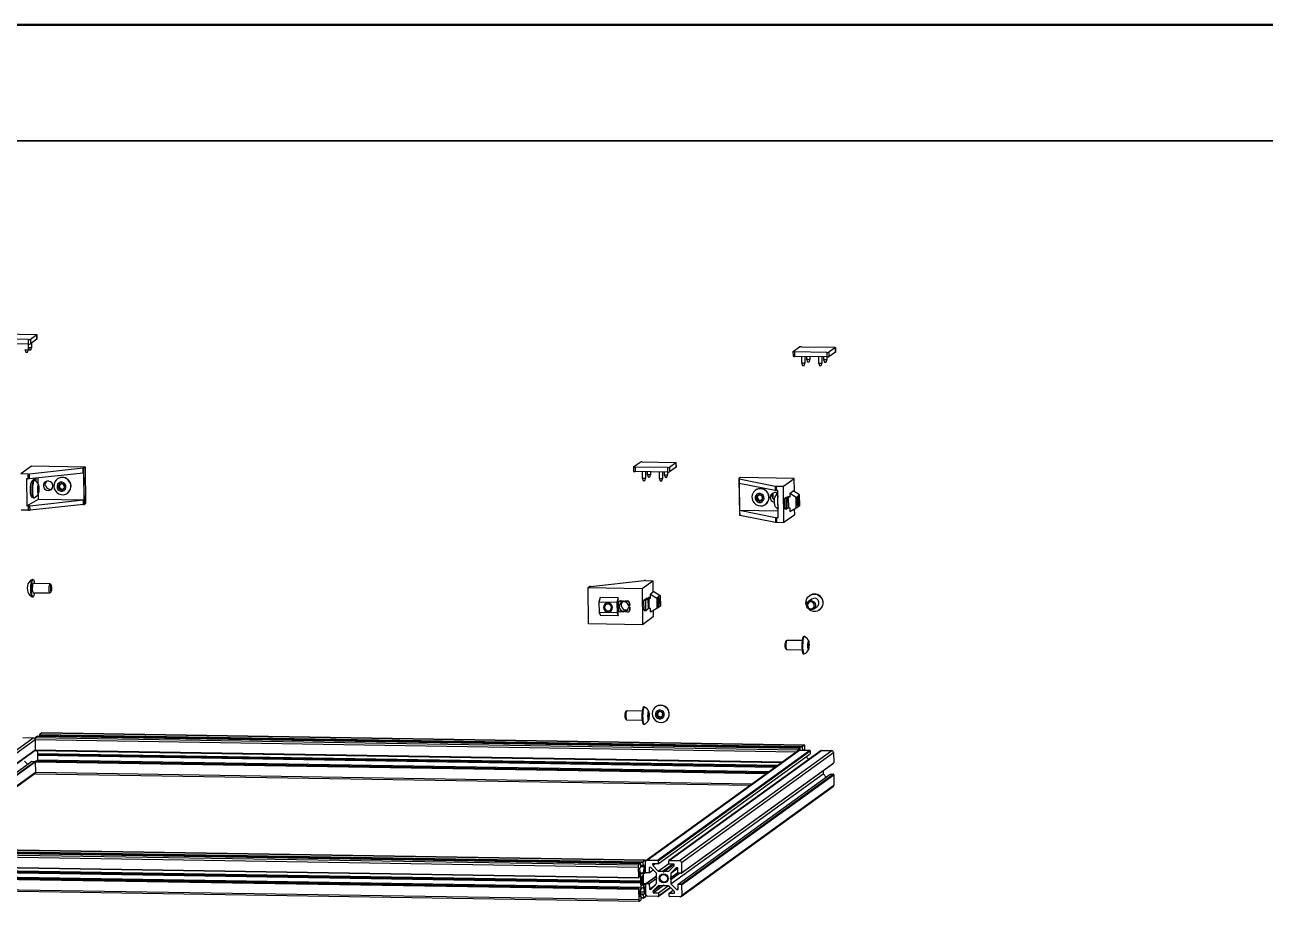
# Model space of a CAD drawing. Header units: millimetres. Extents: x 0 to 279, y 0 to 216.
# Drawn here: x 136.8 to 204.5, y 168 to 215.9 of the extents above; entities that cross this region are included whole.
import ezdxf

# ---------------------------------------------------------------- set-up
doc = ezdxf.new("R2010")
doc.units = ezdxf.units.MM
doc.layers.add('PAGE_BORDER', color=7, linetype='Continuous')

msp = doc.modelspace()

# ---------------------------------------------------------------- linework, layer by layer
at = {"color": 7, "linetype": 'Continuous', "lineweight": 50}
msp.add_line((0, 215.9), (279.4, 215.9), dxfattribs=at)
at = {"color": 7, "linetype": 'Continuous', "lineweight": 25}
for p, q in [((136.936, 198.69), (135.171, 198.718)), ((135.562, 199.001), (137.327, 198.973)), ((136.936, 198.69), (136.939, 198.442)), ((137.406, 198.957), (137.053, 198.702)), ((137.053, 198.702), (137.056, 198.455)), ((137.409, 198.71), (137.056, 198.455)), ((137.406, 198.957), (137.409, 198.71)), ((137.411, 198.712), (137.408, 198.96)), ((136.939, 198.442), (135.174, 198.471)), ((136.75, 198.142), (136.802, 197.994)), ((136.902, 197.995), (136.95, 198.144)), ((136.95, 198.145), (136.946, 198.442)), ((136.949, 198.24), (136.988, 198.129)), ((137.088, 198.13), (137.136, 198.279)), ((137.136, 198.279), (137.133, 198.51)), ((178.726, 198.031), (178.729, 197.783)), ((178.728, 198.034), (179.08, 198.288)), ((180.571, 197.99), (178.806, 198.018)), ((178.806, 198.018), (178.81, 197.77)), ((179.198, 198.301), (180.963, 198.273)), ((180.571, 197.99), (180.575, 197.742)), ((181.041, 198.257), (180.689, 198.002)), ((180.689, 198.002), (180.692, 197.755)), ((181.045, 198.009), (180.692, 197.755)), ((181.041, 198.257), (181.045, 198.009)), ((181.046, 198.012), (181.043, 198.26)), ((180.575, 197.742), (178.81, 197.77)), ((179.186, 197.764), (179.19, 197.429)), ((179.19, 197.428), (179.242, 197.281)), ((179.342, 197.282), (179.39, 197.431)), ((179.39, 197.431), (179.386, 197.761)), ((179.462, 197.76), (179.464, 197.627)), ((179.464, 197.626), (179.516, 197.479)), ((179.616, 197.48), (179.664, 197.629)), ((179.664, 197.63), (179.662, 197.757)), ((180.117, 197.749), (180.121, 197.414)), ((180.121, 197.413), (180.173, 197.266)), ((180.273, 197.267), (180.321, 197.416)), ((180.321, 197.416), (180.317, 197.746)), ((180.394, 197.745), (180.395, 197.612)), ((180.395, 197.611), (180.447, 197.464)), ((180.547, 197.465), (180.595, 197.614)), ((180.595, 197.615), (180.594, 197.742)), ((170.018, 191.736), (170.371, 191.991)), ((170.488, 192.003), (172.253, 191.975)), ((172.332, 191.959), (171.979, 191.704)), ((172.332, 191.959), (172.335, 191.712)), ((172.337, 191.715), (172.334, 191.962)), ((137.12, 191.767), (136.533, 191.343)), ((136.934, 191.336), (136.533, 191.343)), ((136.937, 191.089), (136.934, 191.336)), ((139.94, 191.653), (137.009, 191.339)), ((137.012, 191.092), (137.009, 191.339)), ((137.012, 191.092), (139.943, 191.405)), ((140.062, 191.72), (137.12, 191.767)), ((137.485, 190.796), (137.481, 191.142)), ((139.943, 191.405), (139.94, 191.653)), ((139.987, 189.925), (139.968, 191.409)), ((140.062, 191.72), (139.982, 191.662)), ((140.007, 189.683), (139.982, 191.662)), ((140.087, 189.741), (140.062, 191.72)), ((170.016, 191.733), (170.019, 191.486)), ((171.862, 191.692), (170.097, 191.72)), ((170.097, 191.72), (170.1, 191.473)), ((171.865, 191.444), (170.1, 191.473)), ((170.476, 191.467), (170.48, 191.131)), ((170.68, 191.134), (170.676, 191.464)), ((170.752, 191.462), (170.754, 191.329)), ((170.754, 191.329), (170.806, 191.181)), ((170.906, 191.182), (170.954, 191.331)), ((170.954, 191.332), (170.952, 191.459)), ((171.407, 191.452), (171.412, 191.116)), ((171.612, 191.119), (171.607, 191.449)), ((171.684, 191.447), (171.686, 191.314)), ((171.686, 191.314), (171.737, 191.166)), ((171.837, 191.167), (171.885, 191.316)), ((171.862, 191.692), (171.865, 191.444)), ((171.886, 191.317), (171.884, 191.444)), ((171.979, 191.704), (171.982, 191.457)), ((172.335, 191.712), (171.982, 191.457)), ((175.853, 191.146), (175.773, 191.088)), ((178.795, 191.099), (175.853, 191.146)), ((136.847, 191.09), (136.865, 189.606)), ((136.847, 191.09), (136.937, 191.089)), ((137.296, 191.122), (137.134, 190.952)), ((137.27, 190.99), (137.229, 190.991)), ((137.338, 191.127), (137.236, 190.991)), ((137.365, 190.932), (137.362, 191.129)), ((137.458, 190.47), (137.524, 190.468)), ((137.47, 190.636), (137.517, 190.635)), ((137.878, 190.731), (137.856, 190.731)), ((137.877, 190.83), (137.858, 190.815)), ((137.878, 190.731), (137.859, 190.716)), ((138.087, 190.519), (138.068, 190.505)), ((138.087, 190.502), (138.087, 190.519)), ((138.185, 190.518), (138.166, 190.504)), ((138.531, 191.071), (138.523, 191.065)), ((138.625, 190.703), (138.588, 190.676)), ((138.707, 190.806), (138.625, 190.703)), ((138.625, 190.703), (138.689, 190.542)), ((138.689, 190.542), (138.651, 190.515)), ((138.689, 190.542), (138.857, 190.513)), ((170.48, 191.13), (170.532, 190.983)), ((170.632, 190.984), (170.68, 191.133)), ((171.412, 191.116), (171.463, 190.968)), ((171.563, 190.969), (171.611, 191.118)), ((175.771, 191.085), (175.796, 189.106)), ((175.777, 190.835), (175.796, 189.35)), ((175.788, 191.078), (177.744, 190.686)), ((175.788, 191.078), (175.791, 190.83)), ((177.747, 190.438), (175.791, 190.83)), ((176.676, 190.458), (176.668, 190.453)), ((177.744, 190.686), (177.747, 190.438)), ((177.807, 190.681), (177.81, 190.433)), ((177.807, 190.681), (178.208, 190.674)), ((178.208, 190.674), (178.795, 191.099)), ((178.233, 188.695), (178.208, 190.674)), ((178.804, 190.379), (178.795, 191.099)), ((136.865, 189.606), (137.495, 189.964)), ((137.031, 189.607), (139.961, 189.921)), ((137.142, 190.067), (137.185, 190.066)), ((137.214, 190.041), (137.255, 190.04)), ((137.329, 190.08), (137.375, 190.085)), ((137.375, 190.085), (137.375, 190.114)), ((137.475, 190.355), (137.498, 190.345)), ((137.495, 189.964), (137.492, 190.253)), ((137.495, 189.964), (139.987, 189.925)), ((139.08, 190.295), (139.088, 190.301)), ((139.964, 189.673), (139.961, 189.921)), ((176.77, 190.091), (176.732, 190.064)), ((176.852, 190.194), (176.77, 190.091)), ((176.77, 190.091), (176.833, 189.93)), ((176.833, 189.93), (176.796, 189.903)), ((176.833, 189.93), (176.989, 189.903)), ((177.592, 190.093), (177.57, 190.094)), ((177.591, 190.192), (177.571, 190.178)), ((177.592, 190.093), (177.572, 190.079)), ((177.643, 189.981), (177.639, 190.303)), ((177.901, 190.432), (177.81, 190.433)), ((177.919, 188.947), (177.901, 190.432)), ((178.282, 189.46), (178.276, 189.994)), ((178.374, 189.992), (178.276, 189.994)), ((178.281, 190.028), (178.328, 190.062)), ((178.379, 190.026), (178.281, 190.028)), ((178.328, 190.062), (178.329, 190.062)), ((178.426, 190.06), (178.328, 190.062)), ((178.427, 190.061), (178.329, 190.062)), ((178.38, 189.458), (178.374, 189.992)), ((178.379, 190.026), (178.426, 190.06)), ((178.432, 190.035), (178.439, 189.5)), ((178.519, 190.103), (178.442, 190.104)), ((178.471, 190.069), (178.549, 190.125)), ((178.471, 190.069), (178.479, 189.494)), ((178.55, 190.067), (178.471, 190.069)), ((178.547, 190.275), (178.743, 190.417)), ((178.547, 190.275), (178.55, 190.067)), ((178.893, 190.062), (178.547, 190.275)), ((179.089, 190.203), (178.743, 190.417)), ((178.893, 190.062), (179.089, 190.203)), ((178.9, 189.488), (178.893, 190.062)), ((179.005, 190.032), (178.977, 190.061)), ((179.096, 189.629), (179.089, 190.203)), ((136.959, 189.357), (136.558, 189.363)), ((136.865, 189.606), (136.956, 189.604)), ((136.959, 189.357), (136.956, 189.604)), ((137.034, 189.36), (137.031, 189.607)), ((139.964, 189.673), (137.034, 189.36)), ((140.087, 189.741), (140.007, 189.683)), ((177.915, 189.316), (175.796, 189.35)), ((177.765, 188.954), (175.81, 189.345)), ((175.81, 189.345), (175.813, 189.098)), ((177.225, 189.683), (177.233, 189.689)), ((178.82, 189.119), (178.233, 188.695)), ((178.38, 189.458), (178.282, 189.46)), ((178.288, 189.434), (178.386, 189.432)), ((178.434, 189.467), (178.387, 189.433)), ((178.438, 189.604), (178.477, 189.604)), ((178.479, 189.494), (178.557, 189.493)), ((178.557, 189.493), (178.56, 189.285)), ((178.56, 189.285), (178.9, 189.488)), ((178.82, 189.119), (178.816, 189.438)), ((178.9, 189.488), (179.096, 189.629)), ((178.97, 189.63), (178.999, 189.659)), ((175.813, 189.098), (177.768, 188.706)), ((177.765, 188.954), (177.768, 188.706)), ((177.829, 188.948), (177.832, 188.701)), ((177.919, 188.947), (177.829, 188.948)), ((177.832, 188.701), (178.233, 188.695)), ((137.213, 185.579), (137.172, 185.58)), ((138.131, 185.339), (137.209, 185.354)), ((138.196, 185.274), (138.141, 185.334)), ((167.535, 185.131), (167.615, 185.189)), ((167.56, 183.152), (167.535, 185.131)), ((167.535, 185.131), (170.477, 185.084)), ((167.658, 185.199), (170.588, 185.512)), ((170.477, 185.084), (171.064, 185.509)), ((170.477, 185.084), (170.502, 183.104)), ((170.663, 185.515), (171.064, 185.509)), ((171.064, 185.509), (171.072, 184.87)), ((137.157, 184.63), (137.198, 184.629)), ((137.201, 184.854), (138.123, 184.839)), ((138.133, 184.844), (138.19, 184.902)), ((168.188, 184.597), (168.123, 184.34)), ((169.169, 184.581), (168.188, 184.597)), ((169.169, 184.581), (169.103, 184.324)), ((169.172, 184.373), (169.169, 184.581)), ((169.187, 184.385), (169.172, 184.373)), ((169.187, 184.385), (169.172, 184.385)), ((169.195, 183.811), (169.187, 184.385)), ((169.251, 184.392), (169.232, 184.378)), ((169.289, 184.396), (169.309, 184.41)), ((169.289, 184.396), (169.436, 184.394)), ((169.309, 184.41), (169.456, 184.408)), ((169.436, 184.394), (169.456, 184.408)), ((169.436, 184.394), (169.437, 184.354)), ((169.437, 184.354), (169.456, 184.368)), ((169.456, 184.408), (169.456, 184.368)), ((169.534, 184.392), (169.554, 184.406)), ((169.534, 184.392), (169.681, 184.39)), ((169.535, 184.353), (169.534, 184.392)), ((169.554, 184.406), (169.701, 184.404)), ((169.681, 184.39), (169.701, 184.404)), ((170.59, 183.898), (170.584, 184.432)), ((170.682, 184.431), (170.584, 184.432)), ((170.589, 184.466), (170.695, 184.543)), ((170.687, 184.465), (170.589, 184.466)), ((170.688, 183.896), (170.682, 184.431)), ((170.687, 184.465), (170.793, 184.541)), ((170.695, 184.543), (170.696, 184.543)), ((170.793, 184.541), (170.695, 184.543)), ((170.794, 184.541), (170.696, 184.543)), ((170.799, 184.516), (170.806, 183.981)), ((170.906, 184.598), (170.828, 184.599)), ((170.935, 184.62), (170.858, 184.563)), ((170.865, 183.989), (170.858, 184.563)), ((170.858, 184.563), (170.936, 184.562)), ((171.129, 184.912), (170.934, 184.77)), ((170.936, 184.562), (170.934, 184.77)), ((170.934, 184.77), (171.279, 184.557)), ((171.129, 184.912), (171.475, 184.698)), ((171.475, 184.698), (171.279, 184.557)), ((171.279, 184.557), (171.287, 183.983)), ((171.391, 184.526), (171.363, 184.556)), ((171.475, 184.698), (171.482, 184.124)), ((179.754, 184.506), (179.57, 184.373)), ((179.63, 184.694), (179.622, 184.688)), ((169.103, 184.324), (168.123, 184.34)), ((168.123, 184.34), (168.13, 183.766)), ((169.11, 183.75), (168.13, 183.766)), ((168.13, 183.766), (168.201, 183.607)), ((169.103, 184.324), (169.11, 183.75)), ((169.11, 183.75), (169.181, 183.592)), ((169.179, 183.799), (169.195, 183.811)), ((169.181, 183.592), (169.179, 183.799)), ((169.194, 184.15), (169.192, 184.299)), ((169.233, 184.149), (169.194, 184.15)), ((169.195, 184.051), (169.215, 184.065)), ((169.195, 184.051), (169.234, 184.05)), ((169.197, 183.903), (169.195, 184.051)), ((169.215, 184.065), (169.254, 184.065)), ((169.233, 184.149), (169.253, 184.164)), ((169.234, 184.05), (169.254, 184.065)), ((169.444, 183.8), (169.297, 183.802)), ((169.443, 183.839), (169.463, 183.853)), ((169.443, 183.839), (169.444, 183.8)), ((169.444, 183.8), (169.463, 183.814)), ((169.463, 183.853), (169.463, 183.814)), ((169.541, 183.837), (169.561, 183.852)), ((169.542, 183.798), (169.541, 183.837)), ((169.689, 183.796), (169.542, 183.798)), ((169.783, 184.141), (169.744, 184.141)), ((169.745, 184.042), (169.764, 184.056)), ((169.745, 184.042), (169.784, 184.042)), ((169.746, 183.814), (169.766, 183.828)), ((169.764, 184.056), (169.803, 184.056)), ((169.781, 184.289), (169.8, 184.303)), ((169.781, 184.289), (169.783, 184.141)), ((169.783, 184.141), (169.802, 184.155)), ((169.784, 184.042), (169.803, 184.056)), ((169.784, 184.042), (169.786, 183.893)), ((169.786, 183.893), (169.805, 183.907)), ((169.8, 184.303), (169.802, 184.155)), ((169.803, 184.056), (169.805, 183.907)), ((170.688, 183.896), (170.59, 183.898)), ((170.596, 183.872), (170.694, 183.87)), ((170.8, 183.947), (170.695, 183.871)), ((170.82, 184.099), (170.864, 184.099)), ((170.943, 183.988), (170.865, 183.989)), ((170.946, 183.78), (170.943, 183.988)), ((171.287, 183.983), (170.946, 183.78)), ((171.085, 183.863), (171.089, 183.529)), ((171.482, 184.124), (171.287, 183.983)), ((171.356, 184.125), (171.385, 184.154)), ((179.863, 183.968), (180.047, 184.101)), ((180.178, 183.918), (180.186, 183.924)), ((170.502, 183.104), (167.56, 183.152)), ((169.181, 183.592), (168.201, 183.607)), ((171.089, 183.529), (170.502, 183.104)), ((179.351, 182.454), (179.31, 182.455)), ((178.312, 181.809), (178.367, 181.75)), ((178.375, 182.24), (178.318, 182.182)), ((178.377, 181.745), (179.22, 181.731)), ((179.228, 182.231), (178.385, 182.245)), ((179.542, 181.884), (179.6, 181.883)), ((179.544, 182.057), (179.604, 182.056)), ((179.295, 181.505), (179.336, 181.504)), ((169.635, 178.391), (169.577, 178.333)), ((170.487, 178.383), (169.645, 178.396)), ((170.61, 178.606), (170.57, 178.606)), ((170.817, 178.277), (170.852, 178.276)), ((171.225, 178.617), (171.217, 178.611)), ((171.354, 178.331), (171.329, 178.162)), ((169.571, 177.961), (169.627, 177.901)), ((169.637, 177.896), (170.479, 177.883)), ((170.555, 177.657), (170.595, 177.656)), ((170.798, 178.126), (170.866, 178.125)), ((171.329, 178.162), (171.292, 178.135)), ((171.329, 178.162), (171.462, 178.052)), ((171.462, 178.052), (171.425, 178.024)), ((171.462, 178.052), (171.586, 178.097)), ((171.774, 177.841), (171.782, 177.847)), ((128.89, 170.907), (137.208, 176.922)), ((136.649, 176.931), (137.208, 176.922)), ((137.437, 177.015), (137.326, 176.934)), ((137.326, 176.934), (179.001, 176.266)), ((137.437, 177.015), (179.112, 176.346)), ((137.438, 177.015), (137.437, 177.015)), ((179.113, 176.347), (137.438, 177.015)), ((137.561, 177.075), (179.236, 176.406)), ((137.561, 177.075), (137.562, 177.013)), ((137.678, 177.189), (137.567, 177.108)), ((137.567, 177.108), (179.241, 176.44)), ((137.681, 177.19), (137.678, 177.189)), ((137.678, 177.189), (179.353, 176.52)), ((179.356, 176.521), (137.681, 177.19)), ((129.896, 170.878), (137.303, 176.233)), ((137.308, 176.821), (137.315, 176.257)), ((137.32, 176.231), (178.115, 175.577)), ((137.434, 176.23), (137.436, 176.067)), ((179.022, 176.232), (170.703, 170.217)), ((170.761, 170.235), (179.079, 176.25)), ((171.32, 170.226), (179.638, 176.241)), ((180.268, 176.225), (171.95, 170.211)), ((171.967, 170.216), (180.285, 176.231)), ((179.112, 176.346), (179.001, 176.266)), ((179.079, 176.25), (179.638, 176.241)), ((179.119, 176.249), (179.118, 176.321)), ((179.236, 176.406), (179.238, 176.247)), ((179.353, 176.52), (179.241, 176.44)), ((179.251, 176.247), (179.297, 176.28)), ((179.297, 176.28), (179.297, 176.247)), ((179.376, 176.245), (179.374, 176.436)), ((180.285, 176.231), (180.844, 176.222)), ((130.531, 170.867), (137.126, 175.637)), ((136.734, 175.649), (136.905, 175.476)), ((137.126, 175.637), (137.293, 175.634)), ((137.323, 175.604), (137.33, 175.04)), ((137.362, 175.662), (137.328, 175.638)), ((137.362, 175.662), (177.346, 175.02)), ((137.44, 175.724), (137.43, 175.661)), ((137.436, 176.067), (177.895, 175.418)), ((137.436, 176.067), (137.442, 176.02)), ((137.442, 176.02), (137.437, 175.964)), ((137.437, 175.964), (177.756, 175.317)), ((137.437, 175.964), (137.44, 175.724)), ((137.44, 175.724), (177.432, 175.083)), ((137.442, 176.02), (177.832, 175.372)), ((171.35, 170.196), (179.668, 176.211)), ((171.352, 170.028), (179.67, 176.043)), ((172.526, 170.207), (180.844, 176.222)), ((172.625, 170.106), (180.943, 176.121)), ((172.632, 169.542), (180.95, 175.557)), ((179.448, 175.882), (179.592, 175.737)), ((179.668, 176.211), (179.67, 176.043)), ((180.943, 176.121), (180.95, 175.557)), ((131.606, 170.85), (137.29, 174.96)), ((137.348, 174.954), (176.388, 174.327)), ((172.052, 168.934), (180.37, 174.949)), ((172.444, 168.922), (180.762, 174.937)), ((172.611, 168.919), (180.929, 174.934)), ((172.62, 169.518), (180.939, 175.533)), ((172.64, 168.889), (180.959, 174.904)), ((180.368, 175.12), (180.37, 174.949)), ((180.37, 174.949), (180.54, 174.776)), ((180.762, 174.937), (180.929, 174.934)), ((180.959, 174.904), (180.966, 174.339)), ((172.608, 168.245), (180.926, 174.26)), ((172.647, 168.325), (180.966, 174.339)), ((128.857, 170.811), (170.532, 170.142)), ((128.968, 170.891), (170.643, 170.223)), ((170.646, 170.224), (128.971, 170.892)), ((128.598, 170.524), (170.273, 169.855)), ((128.616, 170.637), (170.291, 169.968)), ((128.728, 170.717), (170.402, 170.049)), ((170.403, 170.049), (128.729, 170.718)), ((128.851, 170.777), (170.526, 170.108)), ((170.643, 170.223), (170.532, 170.142)), ((170.671, 169.574), (170.664, 170.138)), ((170.671, 169.574), (170.664, 170.138)), ((170.761, 170.235), (171.32, 170.226)), ((171.35, 170.196), (171.352, 170.028)), ((171.94, 170.019), (171.938, 170.187)), ((171.967, 170.216), (172.526, 170.207)), ((128.605, 169.959), (170.28, 169.291)), ((128.61, 169.934), (170.285, 169.265)), ((128.726, 169.769), (170.4, 169.1)), ((128.727, 169.666), (170.402, 168.998)), ((128.732, 169.722), (170.407, 169.053)), ((170.273, 169.855), (170.28, 169.291)), ((170.402, 170.049), (170.291, 169.968)), ((170.315, 169.586), (170.334, 169.6)), ((170.319, 169.289), (170.315, 169.586)), ((170.334, 169.6), (170.397, 169.34)), ((170.352, 169.813), (170.411, 169.855)), ((170.353, 169.72), (170.352, 169.813)), ((170.417, 169.46), (170.353, 169.72)), ((170.396, 169.545), (170.532, 169.543)), ((170.405, 169.51), (170.485, 169.509)), ((170.408, 169.495), (170.464, 169.494)), ((170.411, 169.855), (170.409, 170.023)), ((170.41, 169.942), (170.528, 169.94)), ((170.41, 169.892), (170.588, 169.889)), ((170.464, 169.494), (170.417, 169.46)), ((170.475, 169.472), (170.464, 169.494)), ((170.485, 169.509), (170.475, 169.472)), ((170.532, 169.543), (170.485, 169.509)), ((170.526, 170.108), (170.528, 169.94)), ((170.528, 169.94), (170.587, 169.982)), ((170.588, 169.889), (170.532, 169.543)), ((170.554, 169.453), (170.61, 169.799)), ((170.557, 169.214), (170.554, 169.453)), ((170.564, 169.517), (170.632, 169.516)), ((170.587, 169.982), (170.588, 169.889)), ((170.61, 169.799), (170.629, 169.813)), ((170.629, 169.813), (170.632, 169.516)), ((170.632, 169.516), (170.666, 169.54)), ((170.868, 169.541), (170.701, 169.544)), ((170.956, 169.836), (170.864, 169.838)), ((170.864, 169.838), (170.868, 169.541)), ((170.868, 169.541), (171.089, 169.701)), ((171.26, 169.529), (170.956, 169.836)), ((171.352, 170.028), (171.057, 170.033)), ((171.057, 170.033), (171.059, 169.94)), ((171.059, 169.94), (171.184, 170.031)), ((171.059, 169.94), (171.363, 169.632)), ((171.263, 169.289), (171.26, 169.529)), ((171.363, 169.632), (171.94, 170.049)), ((171.363, 169.632), (171.6, 169.628)), ((171.6, 169.628), (172.135, 170.015)), ((171.6, 169.628), (171.651, 169.598)), ((171.651, 169.598), (172.227, 170.014)), ((171.651, 169.598), (171.702, 169.626)), ((171.702, 169.626), (172.234, 170.011)), ((171.702, 169.626), (171.939, 169.623)), ((171.939, 169.623), (172.235, 169.921)), ((172.234, 170.014), (171.94, 170.019)), ((172.019, 169.226), (172.436, 169.528)), ((172.341, 169.814), (172.044, 169.516)), ((172.044, 169.516), (172.433, 169.797)), ((172.044, 169.516), (172.047, 169.277)), ((172.047, 169.277), (172.436, 169.558)), ((172.049, 169.174), (172.52, 169.514)), ((172.235, 169.921), (172.234, 170.014)), ((172.433, 169.813), (172.341, 169.814)), ((172.436, 169.516), (172.433, 169.813)), ((172.603, 169.513), (172.436, 169.516)), ((172.625, 170.106), (172.632, 169.542)), ((128.613, 169.306), (170.288, 168.637)), ((128.619, 169.34), (170.293, 168.671)), ((128.652, 169.364), (170.327, 168.695)), ((128.73, 169.427), (170.405, 168.758)), ((170.286, 169.265), (170.319, 169.289)), ((170.318, 169.341), (170.397, 169.34)), ((170.397, 169.34), (170.4, 169.1)), ((170.4, 169.1), (170.407, 169.053)), ((170.407, 169.053), (170.402, 168.998)), ((170.402, 168.998), (170.405, 168.758)), ((170.552, 169.158), (170.557, 169.214)), ((170.558, 169.111), (170.552, 169.158)), ((170.561, 168.871), (170.558, 169.111)), ((170.674, 168.946), (170.56, 168.948)), ((170.561, 168.923), (170.64, 168.922)), ((170.625, 168.612), (170.561, 168.871)), ((170.673, 168.946), (170.64, 168.922)), ((170.64, 168.922), (170.643, 168.625)), ((170.686, 168.356), (170.679, 168.92)), ((170.686, 168.356), (170.679, 168.92)), ((171.262, 169.357), (170.691, 168.944)), ((170.708, 168.95), (170.875, 168.947)), ((170.875, 168.947), (171.288, 169.246)), ((170.875, 168.947), (170.879, 168.65)), ((170.879, 168.65), (171.211, 168.891)), ((170.971, 168.649), (171.267, 168.947)), ((171.372, 168.84), (171.076, 168.542)), ((171.076, 168.542), (171.486, 168.838)), ((171.077, 168.449), (171.625, 168.845)), ((171.293, 169.237), (171.263, 169.289)), ((171.264, 169.186), (171.293, 169.237)), ((171.267, 168.947), (171.264, 169.186)), ((171.371, 168.444), (171.907, 168.832)), ((171.61, 168.836), (171.372, 168.84)), ((171.66, 168.865), (171.61, 168.836)), ((171.712, 168.835), (171.66, 168.865)), ((171.949, 168.831), (171.712, 168.835)), ((172.253, 168.523), (171.949, 168.831)), ((172.047, 169.277), (172.019, 169.226)), ((172.019, 169.226), (172.049, 169.174)), ((172.049, 169.174), (172.052, 168.934)), ((172.052, 168.934), (172.355, 168.626)), ((172.448, 168.625), (172.444, 168.922)), ((172.444, 168.922), (172.611, 168.919)), ((172.64, 168.889), (172.647, 168.325)), ((128.62, 168.742), (170.295, 168.073)), ((128.638, 168.656), (170.313, 167.987)), ((170.288, 168.637), (170.295, 168.073)), ((170.327, 168.695), (170.293, 168.671)), ((170.33, 168.398), (170.327, 168.695)), ((170.349, 168.412), (170.33, 168.398)), ((170.33, 168.412), (170.349, 168.412)), ((170.405, 168.758), (170.349, 168.412)), ((170.371, 168.322), (170.427, 168.668)), ((170.372, 168.229), (170.371, 168.322)), ((170.371, 168.272), (170.431, 168.271)), ((170.431, 168.271), (170.372, 168.229)), ((170.377, 168.359), (170.548, 168.356)), ((170.384, 168.402), (170.607, 168.399)), ((170.399, 168.495), (170.606, 168.492)), ((170.427, 168.668), (170.474, 168.702)), ((170.433, 168.103), (170.431, 168.271)), ((170.432, 168.164), (170.556, 168.162)), ((170.474, 168.702), (170.484, 168.739)), ((170.478, 168.717), (170.495, 168.717)), ((170.484, 168.739), (170.495, 168.717)), ((170.495, 168.717), (170.542, 168.751)), ((170.542, 168.751), (170.606, 168.492)), ((170.607, 168.399), (170.548, 168.356)), ((170.548, 168.356), (170.55, 168.188)), ((170.556, 168.162), (170.668, 168.243)), ((170.606, 168.492), (170.607, 168.399)), ((170.622, 168.625), (170.643, 168.625)), ((170.643, 168.625), (170.625, 168.612)), ((171.345, 168.247), (170.786, 168.256)), ((170.879, 168.65), (170.971, 168.649)), ((171.076, 168.542), (171.077, 168.449)), ((171.077, 168.449), (171.371, 168.444)), ((171.362, 168.252), (172.038, 168.741)), ((171.371, 168.444), (171.374, 168.276)), ((171.96, 168.435), (172.182, 168.595)), ((171.962, 168.267), (171.96, 168.435)), ((171.96, 168.435), (172.254, 168.43)), ((172.551, 168.227), (171.992, 168.236)), ((172.254, 168.43), (172.253, 168.523)), ((172.355, 168.626), (172.447, 168.692)), ((172.355, 168.626), (172.448, 168.625)), ((170.316, 167.988), (170.427, 168.069))]:
    msp.add_line(p, q, dxfattribs=at)
at = {"color": 8, "linetype": 'Continuous', "lineweight": 25}
for p, q in [((137.134, 190.952), (137.191, 190.951)), ((130.697, 170.865), (137.293, 175.634)), ((137.328, 175.638), (177.313, 174.996)), ((170.56, 168.948), (170.673, 168.946)), ((170.708, 168.95), (171.262, 169.35)), ((170.432, 168.19), (170.55, 168.188)), ((171.374, 168.276), (172.029, 168.75))]:
    msp.add_line(p, q, dxfattribs=at)
at = {"color": 7, "linetype": 'Continuous', "lineweight": 25, "flags": 128}
for points in [[(137.327, 198.973), (137.346, 198.972), (137.363, 198.971), (137.378, 198.97), (137.391, 198.968), (137.4, 198.965), (137.406, 198.963), (137.408, 198.96), (137.406, 198.957)], [(137.411, 198.712), (137.411, 198.712), (137.409, 198.71)], [(178.806, 198.018), (178.788, 198.019), (178.77, 198.02), (178.755, 198.021), (178.743, 198.023), (178.734, 198.026), (178.728, 198.028), (178.726, 198.031), (178.728, 198.034)], [(180.963, 198.273), (180.982, 198.272), (180.999, 198.271), (181.014, 198.269), (181.027, 198.267), (181.036, 198.265), (181.041, 198.262), (181.043, 198.26), (181.041, 198.257)], [(181.046, 198.012), (181.046, 198.012), (181.045, 198.009)], [(172.253, 191.975), (172.272, 191.974), (172.289, 191.973), (172.304, 191.972), (172.317, 191.97), (172.326, 191.967), (172.332, 191.965), (172.334, 191.962), (172.332, 191.959)], [(138.736, 190.216), (138.863, 190.212), (138.985, 190.243), (139.094, 190.305), (139.181, 190.396), (139.24, 190.508), (139.266, 190.632), (139.258, 190.76), (139.216, 190.882), (139.144, 190.989), (139.046, 191.073), (138.929, 191.128), (138.804, 191.15), (138.678, 191.137), (138.561, 191.089), (138.463, 191.012), (138.389, 190.91), (138.346, 190.791), (138.337, 190.663), (138.362, 190.537), (138.42, 190.421), (138.506, 190.325), (138.614, 190.255), (138.736, 190.216)], [(170.097, 191.72), (170.078, 191.721), (170.061, 191.722), (170.046, 191.723), (170.033, 191.725), (170.024, 191.728), (170.018, 191.73), (170.016, 191.733), (170.018, 191.736)], [(172.337, 191.715), (172.337, 191.715), (172.335, 191.712)], [(137.229, 190.991), (137.21, 190.981), (137.186, 190.938), (137.164, 190.863), (137.146, 190.763), (137.134, 190.644), (137.129, 190.516), (137.13, 190.388)], [(137.279, 190.988), (137.276, 190.989), (137.251, 190.98), (137.226, 190.937), (137.204, 190.862), (137.187, 190.762), (137.175, 190.643), (137.169, 190.515), (137.171, 190.387)], [(137.443, 190.444), (137.451, 190.357), (137.464, 190.294), (137.482, 190.263), (137.501, 190.271), (137.519, 190.315), (137.532, 190.389), (137.539, 190.482), (137.54, 190.579), (137.532, 190.666), (137.519, 190.729), (137.501, 190.76), (137.482, 190.752), (137.464, 190.708), (137.451, 190.634), (137.443, 190.541), (137.443, 190.444)], [(137.517, 190.635), (137.514, 190.65), (137.51, 190.662), (137.507, 190.672), (137.502, 190.679), (137.498, 190.683), (137.494, 190.685), (137.489, 190.683), (137.485, 190.678)], [(138.029, 190.436), (138.122, 190.452), (138.203, 190.502), (138.259, 190.578), (138.284, 190.67), (138.274, 190.766), (138.231, 190.853), (138.159, 190.919), (138.07, 190.955), (137.974, 190.957), (137.886, 190.923), (137.816, 190.86), (137.774, 190.774), (137.767, 190.678), (137.794, 190.585), (137.853, 190.507), (137.934, 190.455), (138.029, 190.436)], [(138.229, 190.53), (138.222, 190.527), (138.185, 190.518)], [(138.721, 190.403), (138.817, 190.405), (138.903, 190.445), (138.967, 190.515), (138.999, 190.605), (138.993, 190.701), (138.952, 190.79), (138.881, 190.856), (138.79, 190.891), (138.695, 190.888), (138.609, 190.849), (138.545, 190.779), (138.513, 190.688), (138.518, 190.592), (138.56, 190.504), (138.631, 190.437), (138.721, 190.403)], [(175.773, 191.088), (175.772, 191.087), (175.771, 191.085), (175.772, 191.084), (175.773, 191.083), (175.776, 191.081), (175.779, 191.08), (175.783, 191.079), (175.788, 191.078)], [(177.012, 190.531), (176.885, 190.535), (176.763, 190.505), (176.654, 190.442), (176.567, 190.351), (176.508, 190.24), (176.482, 190.115), (176.49, 189.987), (176.532, 189.865), (176.604, 189.758), (176.702, 189.674), (176.819, 189.619), (176.944, 189.598), (177.07, 189.611), (177.186, 189.658), (177.285, 189.736), (177.359, 189.838), (177.402, 189.957), (177.411, 190.084), (177.386, 190.21), (177.328, 190.326), (177.242, 190.422), (177.134, 190.493), (177.012, 190.531)], [(137.13, 190.388), (137.139, 190.269), (137.153, 190.169), (137.172, 190.094), (137.196, 190.051), (137.214, 190.041)], [(137.171, 190.387), (137.179, 190.268), (137.193, 190.168), (137.213, 190.094), (137.236, 190.05), (137.261, 190.041), (137.264, 190.042)], [(137.466, 190.388), (137.469, 190.373), (137.472, 190.361), (137.476, 190.351), (137.48, 190.344), (137.485, 190.34), (137.489, 190.338), (137.494, 190.34), (137.498, 190.345)], [(176.935, 190.279), (176.839, 190.276), (176.753, 190.237), (176.689, 190.167), (176.658, 190.076), (176.663, 189.98), (176.705, 189.892), (176.776, 189.825), (176.866, 189.791), (176.962, 189.793), (177.048, 189.833), (177.112, 189.903), (177.143, 189.993), (177.138, 190.089), (177.097, 190.178), (177.025, 190.244), (176.935, 190.279)], [(177.879, 190.278), (177.83, 190.304), (177.736, 190.323)], [(178.426, 190.061), (178.429, 190.072), (178.447, 190.112), (178.466, 190.117), (178.476, 190.104)], [(178.426, 190.06), (178.427, 190.061), (178.428, 190.06), (178.43, 190.058), (178.43, 190.055), (178.431, 190.051), (178.432, 190.046), (178.432, 190.041), (178.432, 190.035)], [(178.946, 189.81), (178.95, 189.718), (178.962, 189.646), (178.979, 189.603), (178.998, 189.598), (179.016, 189.63), (179.031, 189.696), (179.041, 189.784), (179.043, 189.881), (179.039, 189.973), (179.027, 190.046), (179.01, 190.088), (178.991, 190.093), (178.973, 190.061), (178.958, 189.995), (178.948, 189.908), (178.946, 189.81)], [(178.997, 190.035), (178.983, 190.02), (178.97, 189.978), (178.961, 189.916), (178.957, 189.843), (178.959, 189.771), (178.966, 189.71), (178.978, 189.669), (178.992, 189.656), (179.006, 189.671), (179.019, 189.713), (179.028, 189.775), (179.032, 189.848), (179.03, 189.92), (179.023, 189.981), (179.011, 190.022), (178.997, 190.035)], [(178.387, 189.433), (178.386, 189.432), (178.384, 189.433), (178.383, 189.435), (178.382, 189.438), (178.382, 189.442), (178.381, 189.447), (178.381, 189.452), (178.38, 189.458)], [(178.468, 189.604), (178.454, 189.59), (178.438, 189.598)], [(137.157, 184.63), (137.134, 184.646), (137.111, 184.696), (137.093, 184.776), (137.079, 184.881), (137.073, 185.002), (137.073, 185.131), (137.079, 185.258), (137.092, 185.374), (137.111, 185.469), (137.133, 185.538), (137.158, 185.574), (137.172, 185.58)], [(137.28, 184.853), (137.269, 184.784), (137.248, 184.702), (137.224, 184.648), (137.199, 184.629), (137.174, 184.645), (137.152, 184.695), (137.133, 184.775), (137.12, 184.88), (137.113, 185.001), (137.113, 185.13), (137.12, 185.257), (137.133, 185.373), (137.151, 185.469), (137.174, 185.537), (137.199, 185.574), (137.224, 185.575), (137.248, 185.542), (137.248, 185.542)], [(137.209, 185.354), (137.19, 185.335), (137.174, 185.282), (137.162, 185.201), (137.156, 185.105), (137.159, 185.009), (137.168, 184.928), (137.183, 184.874), (137.201, 184.854), (137.201, 184.854)], [(138.133, 184.844), (138.123, 184.839), (138.105, 184.859), (138.09, 184.913), (138.08, 184.995), (138.078, 185.09), (138.083, 185.186), (138.095, 185.267), (138.112, 185.321), (138.131, 185.339), (138.141, 185.334)], [(138.219, 185.015), (138.223, 185.088), (138.221, 185.16), (138.214, 185.222), (138.203, 185.264), (138.189, 185.278), (138.174, 185.264), (138.162, 185.223), (138.153, 185.162), (138.149, 185.089), (138.15, 185.016), (138.157, 184.955), (138.169, 184.913), (138.183, 184.898), (138.197, 184.913), (138.21, 184.954), (138.219, 185.015)], [(170.793, 184.541), (170.794, 184.541), (170.795, 184.54), (170.796, 184.538), (170.797, 184.535), (170.798, 184.531), (170.799, 184.527), (170.799, 184.521), (170.799, 184.516)], [(170.8, 184.488), (170.808, 184.536), (170.824, 184.591), (170.843, 184.614), (170.862, 184.601), (170.863, 184.599)], [(171.43, 184.376), (171.425, 184.468), (171.413, 184.54), (171.397, 184.583), (171.378, 184.588), (171.359, 184.555), (171.344, 184.49), (171.334, 184.402), (171.332, 184.305), (171.337, 184.213), (171.348, 184.14), (171.365, 184.098), (171.384, 184.093), (171.402, 184.125), (171.418, 184.19), (171.427, 184.278), (171.43, 184.376)], [(171.378, 184.15), (171.393, 184.166), (171.405, 184.208), (171.414, 184.27), (171.418, 184.342), (171.416, 184.415), (171.409, 184.476), (171.397, 184.517), (171.383, 184.53), (171.369, 184.515), (171.356, 184.473), (171.347, 184.411), (171.344, 184.338), (171.345, 184.266), (171.353, 184.205), (171.364, 184.164), (171.378, 184.15)], [(179.479, 184.115), (179.46, 184.162), (179.435, 184.288), (179.445, 184.415), (179.488, 184.534), (179.562, 184.636), (179.661, 184.713), (179.777, 184.76), (179.903, 184.773), (180.029, 184.751), (180.145, 184.696), (180.243, 184.612), (180.315, 184.505), (180.357, 184.383), (180.365, 184.255), (180.338, 184.13), (180.279, 184.019), (180.192, 183.928), (180.083, 183.866), (180.083, 183.866)], [(179.491, 184.08), (179.471, 184.175), (179.489, 184.269), (179.541, 184.348), (179.62, 184.401), (179.714, 184.418), (179.808, 184.397), (179.888, 184.342), (179.942, 184.261), (179.961, 184.166), (179.944, 184.071), (179.891, 183.992), (179.812, 183.94), (179.719, 183.923), (179.625, 183.943), (179.545, 183.999), (179.491, 184.08)], [(168.862, 184.041), (168.842, 184.136), (168.788, 184.217), (168.707, 184.272), (168.613, 184.292), (168.52, 184.275), (168.441, 184.223), (168.389, 184.143), (168.371, 184.049), (168.391, 183.954), (168.445, 183.873), (168.526, 183.818), (168.62, 183.797), (168.713, 183.815), (168.792, 183.867), (168.844, 183.946), (168.862, 184.041)], [(168.433, 184.019), (168.459, 183.95), (168.508, 183.895), (168.575, 183.863), (168.647, 183.858), (168.715, 183.883), (168.768, 183.931), (168.798, 183.997), (168.8, 184.071), (168.774, 184.14), (168.725, 184.195), (168.658, 184.227), (168.586, 184.231), (168.518, 184.207), (168.465, 184.158), (168.435, 184.092), (168.433, 184.019)], [(170.695, 183.871), (170.694, 183.87), (170.692, 183.871), (170.691, 183.873), (170.69, 183.876), (170.69, 183.88), (170.689, 183.885), (170.689, 183.89), (170.688, 183.896)], [(170.855, 184.099), (170.85, 184.091), (170.83, 184.086), (170.813, 184.117), (170.804, 184.152)], [(179.533, 184.093), (179.574, 184.031), (179.635, 183.989), (179.706, 183.974), (179.777, 183.987), (179.837, 184.026), (179.877, 184.087), (179.891, 184.158), (179.876, 184.231), (179.835, 184.292), (179.774, 184.334), (179.702, 184.35), (179.631, 184.337), (179.571, 184.297), (179.531, 184.237), (179.518, 184.165), (179.533, 184.093)], [(179.266, 182.4), (179.244, 182.325), (179.227, 182.224), (179.215, 182.105), (179.21, 181.977), (179.212, 181.849), (179.22, 181.731), (179.234, 181.631), (179.254, 181.557), (179.277, 181.514), (179.295, 181.505)], [(179.307, 182.4), (179.285, 182.324), (179.267, 182.224), (179.256, 182.105), (179.25, 181.976), (179.252, 181.848), (179.26, 181.73), (179.275, 181.63), (179.295, 181.556), (179.318, 181.514), (179.343, 181.505), (179.345, 181.506)], [(179.31, 182.455), (179.291, 182.444), (179.266, 182.4)], [(179.36, 182.452), (179.356, 182.453), (179.331, 182.444), (179.307, 182.4)], [(178.385, 182.245), (178.381, 182.243), (178.362, 182.216), (178.346, 182.154), (178.336, 182.069), (178.332, 181.972), (178.336, 181.878)], [(179.553, 182.197), (179.537, 182.135), (179.527, 182.05), (179.523, 181.953), (179.527, 181.859), (179.538, 181.783), (179.554, 181.737), (179.573, 181.726), (179.592, 181.754), (179.608, 181.815), (179.618, 181.901), (179.622, 181.998), (179.618, 182.092), (179.607, 182.168), (179.591, 182.214), (179.572, 182.224), (179.553, 182.197)], [(179.577, 182.148), (179.572, 182.148), (179.568, 182.144), (179.563, 182.138), (179.559, 182.129), (179.555, 182.117), (179.552, 182.103), (179.548, 182.086), (179.545, 182.068)], [(179.568, 181.802), (179.573, 181.803), (179.577, 181.806), (179.582, 181.813), (179.586, 181.822), (179.59, 181.834), (179.594, 181.848), (179.597, 181.865), (179.6, 181.883)], [(170.571, 178.606), (170.545, 178.59), (170.521, 178.54), (170.5, 178.46), (170.484, 178.355), (170.473, 178.233), (170.469, 178.105), (170.472, 177.978), (170.482, 177.862), (170.497, 177.767), (170.518, 177.698), (170.541, 177.662), (170.555, 177.657)], [(170.62, 178.603), (170.611, 178.606), (170.586, 178.59), (170.562, 178.539), (170.541, 178.459), (170.524, 178.354), (170.514, 178.233), (170.51, 178.104), (170.513, 177.977), (170.522, 177.861), (170.538, 177.766), (170.558, 177.697), (170.582, 177.661), (170.604, 177.658)], [(170.837, 178.377), (170.817, 178.359), (170.801, 178.306), (170.789, 178.225), (170.783, 178.13), (170.785, 178.034), (170.794, 177.952), (170.809, 177.897), (170.828, 177.877), (170.847, 177.895), (170.863, 177.948), (170.876, 178.029), (170.881, 178.124), (170.879, 178.22), (170.87, 178.302), (170.855, 178.357), (170.837, 178.377)], [(170.852, 178.276), (170.848, 178.286), (170.844, 178.294), (170.84, 178.299), (170.835, 178.3), (170.831, 178.299), (170.826, 178.295), (170.822, 178.288), (170.818, 178.278)], [(171.956, 178.144), (171.958, 178.272), (171.925, 178.396), (171.86, 178.508), (171.768, 178.599), (171.656, 178.663), (171.532, 178.694), (171.406, 178.69), (171.286, 178.652), (171.181, 178.582), (171.1, 178.486), (171.048, 178.371), (171.03, 178.245), (171.045, 178.117), (171.095, 177.998), (171.174, 177.896), (171.277, 177.818), (171.396, 177.77), (171.522, 177.756), (171.646, 177.777), (171.76, 177.832), (171.853, 177.915), (171.921, 178.022), (171.956, 178.144)], [(171.692, 178.15), (171.687, 178.246), (171.647, 178.335), (171.576, 178.402), (171.486, 178.437), (171.39, 178.435), (171.304, 178.396), (171.239, 178.326), (171.207, 178.237), (171.212, 178.14), (171.253, 178.052), (171.324, 177.985), (171.414, 177.95), (171.509, 177.951), (171.596, 177.99), (171.66, 178.06), (171.692, 178.15)], [(171.925, 178.421), (171.884, 178.507), (171.814, 178.573)], [(169.592, 178.149), (169.594, 178.053), (169.603, 177.972), (169.618, 177.916), (169.636, 177.896), (169.637, 177.896)], [(170.813, 177.978), (170.816, 177.968), (170.82, 177.96), (170.825, 177.956), (170.829, 177.954), (170.833, 177.955), (170.838, 177.959), (170.842, 177.966), (170.846, 177.976)], [(179.118, 176.321), (179.118, 176.327), (179.118, 176.332), (179.117, 176.337), (179.116, 176.341), (179.115, 176.344), (179.114, 176.346), (179.113, 176.347), (179.112, 176.346)], [(179.374, 176.436), (179.373, 176.455), (179.372, 176.472), (179.37, 176.488), (179.367, 176.501), (179.364, 176.512), (179.36, 176.518), (179.357, 176.521), (179.353, 176.52)], [(170.664, 170.138), (170.663, 170.157), (170.662, 170.175), (170.66, 170.191), (170.657, 170.204), (170.654, 170.214), (170.651, 170.221), (170.647, 170.224), (170.643, 170.223)], [(170.409, 170.023), (170.408, 170.029), (170.408, 170.034), (170.407, 170.039), (170.407, 170.043), (170.406, 170.046), (170.405, 170.048), (170.404, 170.049), (170.402, 170.049)], [(171.411, 169.235), (171.428, 169.33), (171.48, 169.409), (171.559, 169.462), (171.653, 169.479), (171.747, 169.458), (171.827, 169.404), (171.881, 169.322), (171.901, 169.227), (171.883, 169.133), (171.831, 169.054), (171.752, 169.001), (171.659, 168.984), (171.565, 169.004), (171.485, 169.059), (171.43, 169.14), (171.411, 169.235)], [(170.28, 169.291), (170.28, 169.285), (170.28, 169.28), (170.281, 169.275), (170.282, 169.271), (170.283, 169.268), (170.284, 169.266), (170.285, 169.265), (170.286, 169.265)], [(170.528, 169.141), (170.523, 169.233), (170.512, 169.306), (170.495, 169.348), (170.476, 169.353), (170.458, 169.321), (170.443, 169.256), (170.433, 169.168), (170.43, 169.07), (170.435, 168.978), (170.447, 168.906), (170.464, 168.863), (170.482, 168.858), (170.501, 168.891), (170.516, 168.956), (170.526, 169.044), (170.528, 169.141)], [(170.679, 168.92), (170.679, 168.926), (170.679, 168.932), (170.678, 168.936), (170.677, 168.94), (170.676, 168.943), (170.675, 168.945), (170.674, 168.946), (170.673, 168.946)], [(171.461, 169.241), (171.476, 169.319), (171.519, 169.384), (171.584, 169.428), (171.662, 169.442), (171.739, 169.425), (171.806, 169.38), (171.85, 169.313), (171.867, 169.234), (171.852, 169.156), (171.809, 169.091), (171.744, 169.047), (171.667, 169.033), (171.589, 169.05), (171.523, 169.095), (171.478, 169.162), (171.461, 169.241)], [(170.55, 168.188), (170.55, 168.182), (170.551, 168.177), (170.551, 168.172), (170.552, 168.168), (170.553, 168.165), (170.554, 168.163), (170.555, 168.162), (170.556, 168.162)], [(170.295, 168.073), (170.295, 168.054), (170.297, 168.036), (170.299, 168.021), (170.301, 168.007), (170.305, 167.997), (170.308, 167.991), (170.312, 167.988), (170.316, 167.988)]]:
    msp.add_lwpolyline(points, dxfattribs=at)
at = {"color": 8, "linetype": 'Continuous', "lineweight": 25, "flags": 128}
for points in [[(129.105, 170.89), (137.308, 176.821), (178.913, 176.154)], [(129.875, 170.878), (137.315, 176.257), (178.15, 175.602)], [(130.767, 170.864), (137.323, 175.604), (177.266, 174.963)], [(131.537, 170.851), (137.33, 175.04), (176.503, 174.411)]]:
    msp.add_lwpolyline(points, dxfattribs=at)
at = {"color": 7, "linetype": 'Continuous', "lineweight": 25}
for centre, radius, start, end in [((136.961, 199.013), 0.324, 265.59507, 286.61232), ((136.847, 198.384), 0.261, 248.16427, 293.27083), ((136.85, 198.124), 0.138, 249.54976, 291.88526), ((136.964, 198.766), 0.324, 265.59507, 286.61232), ((137.026, 198.604), 0.343, 256.91957, 288.69148), ((137.036, 198.258), 0.138, 249.54965, 291.88562), ((179.173, 197.978), 0.324, 85.59517, 106.61205), ((180.596, 198.313), 0.324, 265.59504, 286.61252), ((178.788, 197.892), 0.124, 241.68912, 280.085), ((179.287, 197.671), 0.261, 248.16465, 293.27056), ((179.29, 197.41), 0.138, 249.54981, 291.88521), ((179.561, 197.869), 0.261, 248.16465, 293.27056), ((179.564, 197.608), 0.138, 249.54981, 291.88521), ((180.218, 197.656), 0.261, 248.16416, 293.27108), ((180.222, 197.395), 0.138, 249.55082, 291.88416), ((180.492, 197.854), 0.261, 248.16416, 293.27108), ((180.496, 197.593), 0.138, 249.55082, 291.88416), ((180.599, 198.066), 0.324, 265.59504, 286.61252), ((170.463, 191.68), 0.324, 85.59519, 106.6122), ((136.946, 191.973), 0.637, 268.93263, 275.69367), ((138.801, 190.68), 0.475, 307.10154, 124.63708), ((139.936, 191.771), 0.118, 271.97966, 293.30522), ((139.916, 191.672), 0.268, 275.70827, 281.26043), ((170.078, 191.595), 0.124, 241.68769, 280.08643), ((170.851, 191.571), 0.261, 248.16447, 293.27063), ((170.854, 191.311), 0.138, 249.55063, 291.88463), ((171.783, 191.556), 0.261, 248.16398, 293.27114), ((171.786, 191.296), 0.138, 249.55164, 291.88358), ((171.887, 192.015), 0.324, 265.59462, 286.61295), ((171.89, 191.768), 0.324, 265.59462, 286.61295), ((136.949, 191.726), 0.637, 268.93263, 275.69367), ((137.035, 190.519), 0.529, 25.12561, 62.49151), ((138.187, 190.5), 0.73, 175.68769, 188.81221), ((137.765, 190.556), 0.306, 156.3983, 180.24655), ((137.218, 190.467), 0.306, 336.40025, 0.24483), ((136.795, 190.523), 0.73, 355.68814, 8.81165), ((138.118, 190.769), 0.265, 169.94601, 191.48916), ((138.128, 190.785), 0.255, 141.33447, 170.00462), ((138.144, 190.784), 0.271, 191.39876, 257.88152), ((138.121, 190.757), 0.257, 258.09977, 280.06172), ((138.763, 190.652), 0.177, 172.23613, 230.78584), ((138.751, 190.653), 0.165, 110.80019, 172.2664), ((138.76, 190.646), 0.171, 230.233, 290.22568), ((138.752, 190.647), 0.171, 50.23334, 110.22924), ((138.761, 190.64), 0.165, 290.80584, 352.26076), ((138.749, 190.642), 0.177, 352.2355, 50.78508), ((170.577, 191.373), 0.261, 248.16471, 293.2705), ((170.58, 191.113), 0.138, 249.55063, 291.88463), ((171.509, 191.358), 0.261, 248.16422, 293.27102), ((171.512, 191.098), 0.138, 249.55164, 291.88358), ((175.799, 190.879), 0.0496, 243.90619, 261.14067), ((176.941, 190.09), 0.454, 80.00915, 125.72627), ((176.943, 190.067), 0.476, 307.43473, 80.72577), ((177.807, 191.066), 0.386, 260.53104, 270.01853), ((137.035, 190.519), 0.529, 295.66998, 333.03588), ((139.935, 190.187), 0.268, 275.70827, 281.26043), ((176.907, 190.04), 0.177, 172.23613, 230.78584), ((176.896, 190.041), 0.165, 110.80019, 172.2664), ((176.905, 190.034), 0.171, 230.233, 290.22568), ((176.896, 190.035), 0.171, 50.23334, 110.22924), ((176.905, 190.028), 0.165, 290.80584, 352.26076), ((176.894, 190.03), 0.177, 352.2355, 50.78508), ((177.741, 190.061), 0.262, 91.24796, 260.03964), ((177.832, 190.132), 0.265, 169.94489, 191.49028), ((177.842, 190.148), 0.255, 141.33365, 170.00544), ((177.859, 190.148), 0.272, 191.47253, 233.80894), ((178.269, 189.899), 0.575, 159.72095, 183.59058), ((178.343, 189.823), 0.649, 176.49653, 196.97405), ((178.201, 189.858), 0.529, 124.37819, 153.03588), ((177.81, 190.819), 0.386, 260.53104, 270.01853), ((179.413, 189.797), 1.534, 177.76431, 191.97396), ((179.852, 189.846), 1.972, 171.08745, 179.68686), ((178.34, 190.001), 0.0643, 155.28581, 186.30767), ((178.438, 190), 0.0643, 155.28581, 186.30767), ((136.967, 190.241), 0.637, 268.93263, 275.69367), ((136.971, 189.994), 0.637, 268.93263, 275.69367), ((139.96, 189.791), 0.118, 271.97966, 293.30522), ((175.818, 189.394), 0.0496, 243.90619, 261.14067), ((175.813, 189.119), 0.0213, 219.84621, 271.27157), ((178.201, 189.858), 0.529, 205.12561, 237.05699), ((178.315, 189.453), 0.033, 168.32499, 215.32314), ((178.375, 189.493), 0.0642, 335.27314, 6.31696), ((177.829, 189.334), 0.386, 260.53104, 270.01853), ((177.832, 189.087), 0.386, 260.53104, 270.01853), ((137.659, 185.097), 0.777, 161.6979, 196.46357), ((137.392, 185.101), 0.529, 115.66998, 153.03588), ((136.534, 185.291), 0.757, 4.66953, 19.36359), ((167.662, 185.081), 0.118, 91.97966, 113.30522), ((170.651, 184.878), 0.637, 88.93263, 95.69367), ((137.392, 185.101), 0.529, 205.12561, 242.49151), ((169.288, 184.301), 0.0953, 89.07128, 181.27905), ((169.307, 184.315), 0.0951, 88.95007, 125.80595), ((169.501, 184.115), 0.257, 82.54227, 100.06632), ((169.679, 184.288), 0.102, 0.73205, 88.54495), ((169.698, 184.302), 0.102, 0.73205, 88.54495), ((170.648, 184.439), 0.0643, 155.28546, 186.30887), ((170.746, 184.438), 0.0643, 155.28546, 186.30887), ((179.9, 184.303), 0.475, 307.09645, 124.64217), ((179.896, 184.3), 0.25, 307.07301, 124.66567), ((169.299, 183.904), 0.102, 180.73199, 268.54833), ((169.481, 184.107), 0.252, 100.14852, 170.2), ((169.5, 184.104), 0.271, 191.39835, 257.88193), ((169.514, 184.117), 0.265, 169.94489, 191.49028), ((169.604, 184.179), 0.267, 142.19071, 289.54846), ((169.516, 184.105), 0.257, 258.09977, 280.06172), ((169.478, 184.088), 0.271, 11.39688, 77.88182), ((169.497, 184.085), 0.252, 280.14925, 350.19761), ((169.69, 183.891), 0.0953, 269.06776, 1.27905), ((169.504, 184.103), 0.264, 349.92661, 8.33411), ((169.709, 183.906), 0.0961, 306.09206, 1.08179), ((170.623, 183.891), 0.033, 168.32385, 215.32285), ((170.742, 183.974), 0.0642, 335.27314, 6.31696), ((179.912, 184.304), 0.471, 226.61552, 291.22892), ((179.116, 181.983), 0.529, 25.12561, 62.49151), ((178.774, 181.993), 0.494, 157.54762, 190.054), ((178.458, 181.897), 0.171, 176.60037, 210.85077), ((178.492, 181.853), 0.158, 170.83712, 223.30007), ((179.116, 181.983), 0.529, 295.66998, 333.03588), ((180.356, 181.963), 0.818, 172.59403, 184.74511), ((179.671, 181.883), 0.13, 174.64213, 218.13354), ((179.474, 182.068), 0.13, 354.63984, 38.13583), ((178.789, 181.988), 0.818, 352.59301, 4.74599), ((169.893, 178.183), 0.349, 154.41482, 185.44167), ((169.944, 178.203), 0.356, 147.15342, 188.70278), ((170.375, 178.134), 0.529, 25.12561, 62.49151), ((171.324, 178.136), 0.526, 164.30862, 180.72354), ((170.325, 178.15), 0.542, 357.3498, 13.44159), ((171.494, 178.224), 0.476, 350.97187, 124.41053), ((171.45, 178.198), 0.171, 141.58202, 201.56858), ((171.445, 178.2), 0.165, 79.54426, 141.00626), ((171.443, 178.188), 0.177, 21.02033, 79.56554), ((169.9, 178.104), 0.359, 172.70204, 203.45492), ((170.375, 178.134), 0.529, 295.66998, 333.03588), ((171.339, 178.104), 0.542, 177.34869, 193.44282), ((170.34, 178.118), 0.526, 344.30786, 0.72367), ((171.457, 178.198), 0.177, 201.02018, 259.56867), ((171.455, 178.186), 0.165, 259.53994, 321.00679), ((171.449, 178.189), 0.171, 321.5806, 21.57), ((171.515, 178.214), 0.454, 306.01413, 351.79672), ((137.206, 176.82), 0.102, 0.727, 88.54916), ((137.52, 176.845), 0.214, 155.27477, 186.31719), ((137.625, 177.082), 0.0643, 155.27735, 186.31697), ((137.286, 176.257), 0.0288, 306.07336, 1.1004), ((137.347, 176.25), 0.033, 168.32385, 215.32285), ((179.109, 176.204), 0.125, 150.45915, 179.59721), ((179.077, 176.155), 0.095, 88.94279, 125.81322), ((179.3, 176.413), 0.0643, 155.27735, 186.31697), ((179.637, 176.21), 0.0306, 0.72737, 88.54382), ((180.285, 176.202), 0.0285, 88.97207, 125.79443), ((137.292, 175.603), 0.0306, 0.72654, 88.55294), ((137.387, 175.611), 0.0642, 155.27278, 186.31816), ((180.842, 176.12), 0.102, 0.72782, 88.54918), ((180.922, 175.556), 0.0288, 306.07455, 1.09354), ((137.234, 175.038), 0.0961, 306.09066, 1.08837), ((137.438, 175.017), 0.11, 168.32365, 215.32242), ((180.928, 174.903), 0.0306, 0.73092, 88.55133), ((180.87, 174.338), 0.0961, 306.09507, 1.08397), ((170.59, 170.115), 0.0643, 155.2775, 186.31598), ((170.759, 170.14), 0.0953, 89.06694, 181.28426), ((171.319, 170.196), 0.0306, 0.72737, 88.54382), ((171.966, 170.187), 0.0286, 89.07136, 181.28804), ((172.523, 170.105), 0.102, 0.72782, 88.54918), ((170.485, 169.878), 0.214, 155.27464, 186.31707), ((170.607, 169.567), 0.0642, 335.27278, 6.31816), ((170.702, 169.574), 0.0306, 180.72654, 268.55294), ((172.604, 169.542), 0.0286, 269.06462, 1.28014), ((169.958, 169.092), 0.521, 339.46512, 4.79171), ((170.058, 169.158), 0.42, 356.86842, 20.10059), ((170.708, 168.921), 0.0286, 89.06301, 181.28468), ((172.61, 168.889), 0.0306, 0.73092, 88.55133), ((170.352, 168.645), 0.0642, 155.27314, 186.31696), ((170.369, 168.096), 0.0642, 335.27335, 6.31759), ((170.473, 168.333), 0.214, 335.27477, 6.31719), ((170.788, 168.358), 0.102, 180.727, 268.54916), ((171.345, 168.275), 0.0286, 269.06583, 1.27893), ((171.992, 168.267), 0.0306, 180.72813, 268.55136), ((172.552, 168.323), 0.0953, 269.06692, 1.2834)]:
    msp.add_arc(centre, radius, start, end, dxfattribs=at)
msp.add_ellipse((137.152, 190.517), major_axis=(0.011, 0.45), ratio=0.246327, start_param=0.265132, end_param=3.170665, dxfattribs=at)
for points, knots in [([(137.517, 190.635), (137.51, 190.638), (137.494, 190.644), (137.481, 190.653), (137.478, 190.658), (137.477, 190.659)], [0, 0, 0, 0, 0.394276, 0.80202, 1, 1, 1, 1]), ([(137.498, 190.345), (137.494, 190.353), (137.487, 190.371), (137.485, 190.403), (137.497, 190.437), (137.515, 190.459), (137.524, 190.468)], [0, 0, 0, 0, 0.216458, 0.440312, 0.751901, 1, 1, 1, 1]), ([(137.524, 190.468), (137.519, 190.478), (137.505, 190.505), (137.493, 190.554), (137.502, 190.602), (137.513, 190.627), (137.517, 190.635)], [0, 0, 0, 0, 0.180946, 0.506285, 0.843989, 1, 1, 1, 1]), ([(138.693, 190.808), (138.686, 190.799), (138.674, 190.782), (138.654, 190.756), (138.634, 190.732), (138.613, 190.705), (138.597, 190.687), (138.588, 190.676)], [0, 0, 0, 0, 0.2161794, 0.4397439, 0.5933969, 0.7522004, 1, 1, 1, 1]), ([(138.588, 190.676), (138.593, 190.665), (138.604, 190.645), (138.622, 190.604), (138.639, 190.559), (138.647, 190.528), (138.651, 190.515)], [0, 0, 0, 0, 0.2164559, 0.4402928, 0.7518836, 1, 1, 1, 1]), ([(138.651, 190.515), (138.66, 190.514), (138.689, 190.511), (138.739, 190.505), (138.786, 190.495), (138.811, 190.488), (138.819, 190.486)], [0, 0, 0, 0, 0.156023, 0.493703, 0.819054, 1, 1, 1, 1]), ([(138.861, 190.779), (138.852, 190.781), (138.828, 190.787), (138.78, 190.797), (138.73, 190.804), (138.702, 190.807), (138.693, 190.808)], [0, 0, 0, 0, 0.180942, 0.506292, 0.843973, 1, 1, 1, 1]), ([(138.819, 190.486), (138.828, 190.496), (138.844, 190.516), (138.873, 190.551), (138.901, 190.587), (138.917, 190.608), (138.924, 190.618)], [0, 0, 0, 0, 0.216473, 0.440316, 0.751891, 1, 1, 1, 1]), ([(138.924, 190.618), (138.921, 190.63), (138.914, 190.653), (138.9, 190.696), (138.881, 190.74), (138.867, 190.767), (138.861, 190.779)], [0, 0, 0, 0, 0.2164494, 0.4403097, 0.751891, 1, 1, 1, 1]), ([(176.837, 190.195), (176.831, 190.187), (176.819, 190.17), (176.793, 190.138), (176.763, 190.1), (176.742, 190.075), (176.732, 190.064)], [0, 0, 0, 0, 0.216449, 0.440292, 0.751892, 1, 1, 1, 1]), ([(176.732, 190.064), (176.738, 190.053), (176.749, 190.033), (176.767, 189.992), (176.783, 189.947), (176.792, 189.916), (176.796, 189.903)], [0, 0, 0, 0, 0.2164559, 0.4402928, 0.7518836, 1, 1, 1, 1]), ([(176.796, 189.903), (176.806, 189.902), (176.836, 189.899), (176.887, 189.892), (176.933, 189.882), (176.956, 189.876), (176.964, 189.874)], [0, 0, 0, 0, 0.180946, 0.50629, 0.843969, 1, 1, 1, 1]), ([(177.005, 190.167), (176.998, 190.169), (176.974, 190.175), (176.928, 190.185), (176.877, 190.192), (176.848, 190.194), (176.837, 190.195)], [0, 0, 0, 0, 0.156024, 0.493705, 0.819058, 1, 1, 1, 1]), ([(176.964, 189.874), (176.972, 189.884), (176.989, 189.904), (177.012, 189.932), (177.031, 189.956), (177.05, 189.981), (177.062, 189.996), (177.069, 190.006)], [0, 0, 0, 0, 0.2162035, 0.4397683, 0.5934215, 0.7522, 1, 1, 1, 1]), ([(177.069, 190.006), (177.065, 190.017), (177.059, 190.041), (177.044, 190.084), (177.025, 190.128), (177.011, 190.155), (177.005, 190.167)], [0, 0, 0, 0, 0.2164494, 0.4403097, 0.751891, 1, 1, 1, 1]), ([(179.568, 181.802), (179.566, 181.807), (179.558, 181.82), (179.558, 181.844), (179.577, 181.867), (179.594, 181.879), (179.6, 181.883)], [0, 0, 0, 0, 0.180934, 0.506296, 0.843974, 1, 1, 1, 1]), ([(179.604, 182.056), (179.597, 182.062), (179.582, 182.075), (179.566, 182.1), (179.564, 182.125), (179.573, 182.141), (179.577, 182.148)], [0, 0, 0, 0, 0.216451, 0.440295, 0.75189, 1, 1, 1, 1]), ([(179.6, 181.883), (179.595, 181.895), (179.584, 181.919), (179.578, 181.955), (179.58, 181.987), (179.587, 182.02), (179.597, 182.042), (179.604, 182.056)], [0, 0, 0, 0, 0.216169, 0.439736, 0.593406, 0.75221, 1, 1, 1, 1]), ([(170.852, 178.276), (170.846, 178.276), (170.836, 178.277), (170.831, 178.277), (170.829, 178.277)], [0, 0, 0, 0, 0.640351, 1, 1, 1, 1]), ([(170.866, 178.125), (170.86, 178.136), (170.847, 178.157), (170.834, 178.196), (170.836, 178.238), (170.847, 178.264), (170.852, 178.276)], [0, 0, 0, 0, 0.2164313, 0.4403059, 0.7518771, 1, 1, 1, 1]), ([(171.317, 178.304), (171.316, 178.295), (171.315, 178.27), (171.309, 178.221), (171.3, 178.172), (171.294, 178.144), (171.292, 178.135)], [0, 0, 0, 0, 0.180933, 0.506295, 0.84397, 1, 1, 1, 1]), ([(171.475, 178.362), (171.465, 178.359), (171.445, 178.352), (171.406, 178.338), (171.361, 178.321), (171.33, 178.309), (171.317, 178.304)], [0, 0, 0, 0, 0.216451, 0.440302, 0.751895, 1, 1, 1, 1]), ([(171.608, 178.252), (171.6, 178.26), (171.583, 178.277), (171.551, 178.307), (171.513, 178.337), (171.486, 178.354), (171.475, 178.362)], [0, 0, 0, 0, 0.2164469, 0.4403061, 0.7518882, 1, 1, 1, 1]), ([(170.813, 177.977), (170.818, 177.977), (170.826, 177.977), (170.841, 177.976), (170.846, 177.976)], [0, 0, 0, 0, 0.615069, 1, 1, 1, 1]), ([(170.846, 177.976), (170.842, 177.986), (170.834, 178.007), (170.831, 178.038), (170.835, 178.066), (170.846, 178.094), (170.858, 178.113), (170.866, 178.125)], [0, 0, 0, 0, 0.216186, 0.439735, 0.593398, 0.752191, 1, 1, 1, 1]), ([(171.292, 178.135), (171.302, 178.128), (171.323, 178.114), (171.351, 178.093), (171.376, 178.072), (171.4, 178.05), (171.415, 178.034), (171.425, 178.024)], [0, 0, 0, 0, 0.2161874, 0.4397453, 0.5934061, 0.7522178, 1, 1, 1, 1]), ([(171.425, 178.024), (171.437, 178.029), (171.461, 178.039), (171.503, 178.055), (171.546, 178.071), (171.571, 178.079), (171.583, 178.083)], [0, 0, 0, 0, 0.216442, 0.4402959, 0.7518923, 1, 1, 1, 1]), ([(171.583, 178.083), (171.585, 178.092), (171.591, 178.12), (171.6, 178.169), (171.606, 178.217), (171.607, 178.243), (171.608, 178.252)], [0, 0, 0, 0, 0.15603, 0.493705, 0.819069, 1, 1, 1, 1])]:
    msp.add_open_spline(points, degree=3, knots=knots, dxfattribs=at)
at = {"layer": 'PAGE_BORDER', "lineweight": 35}
msp.add_line((6.35, 209.55), (273.05, 209.55), dxfattribs=at)

doc.saveas('drawing.dxf')
